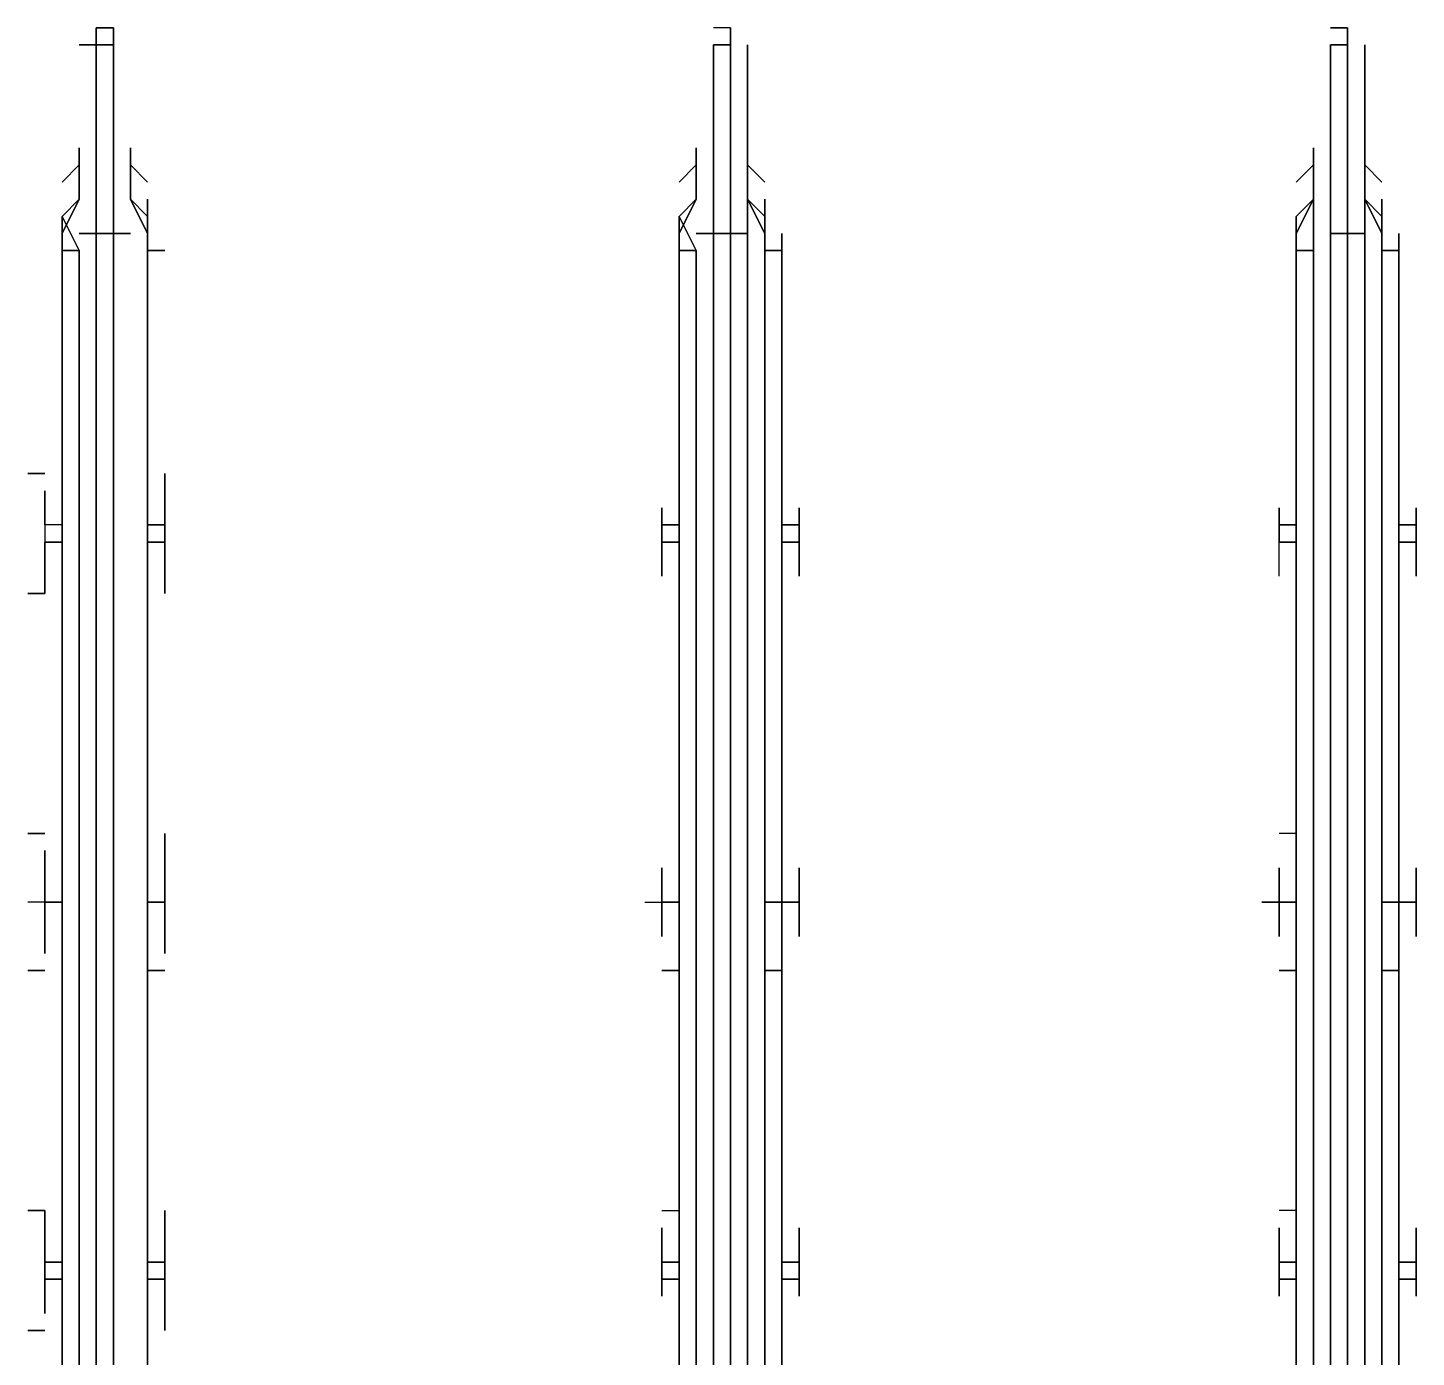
# Model space of a CAD drawing. Header units: metres. Extents: x 529746 to 530334, y 2675217 to 2675499.
# Drawn here: x 530018.4747 to 530018.5868, y 2675307.2563 to 2675307.3636 of the extents above; entities that cross this region are included whole.
import ezdxf

# ---------------------------------------------------------------- set-up
doc = ezdxf.new("R2010")
doc.units = ezdxf.units.M
doc.layers.add('IDT', color=7, linetype='Continuous')

# ---------------------------------------------------------------- blocks, each defined once
blk = doc.blocks.new('IDT')
at = {"layer": 'IDT', "color": 0, "lineweight": 25}
for p, q in [((14.04189, 14.31735), (14.04189, 14.51376)), ((14.04189, 14.51376), (14.04189, 14.31735)), ((14.04189, 14.31735), (14.04189, 14.51376)), ((14.04327, 14.51376), (14.04327, 14.31735)), ((14.04327, 14.31735), (14.04327, 14.51376)), ((14.04327, 14.51376), (14.04327, 14.31735)), ((14.04465, 14.51376), (14.04465, 14.31597)), ((14.04465, 14.31597), (14.04465, 14.51376)), ((14.04465, 14.51376), (14.04465, 14.31597)), ((14.04604, 14.31597), (14.04604, 14.51376)), ((14.04604, 14.51376), (14.04604, 14.31597)), ((14.04604, 14.31597), (14.04604, 14.51376)), ((14.04604, 14.51376), (14.04604, 14.31597)), ((14.04604, 14.31597), (14.04604, 14.51376)), ((14.04604, 14.51376), (14.04604, 14.31597)), ((14.04742, 14.31597), (14.04742, 14.51376)), ((14.04742, 14.51376), (14.04742, 14.31597)), ((14.04742, 14.31597), (14.04742, 14.51376)), ((14.0488, 14.51376), (14.0488, 14.31735)), ((14.0488, 14.31735), (14.0488, 14.51376)), ((14.0488, 14.51376), (14.0488, 14.31735)), ((14.05018, 14.31735), (14.05018, 14.51376)), ((14.05018, 14.51376), (14.05018, 14.31735)), ((14.05018, 14.51376), (14.05018, 14.31735)), ((14.09168, 14.51376), (14.09168, 14.31735)), ((14.09306, 14.51376), (14.09306, 14.31735)), ((14.09445, 14.31597), (14.09445, 14.51376)), ((14.09583, 14.51376), (14.09583, 14.31597)), ((14.09583, 14.31597), (14.09583, 14.51376)), ((14.09721, 14.31597), (14.09721, 14.51376)), ((14.0986, 14.31735), (14.0986, 14.51376)), ((14.09998, 14.51376), (14.09998, 14.31735)), ((14.14286, 14.31735), (14.14286, 14.51376)), ((14.14286, 14.51376), (14.14286, 14.31735)), ((14.14562, 14.31597), (14.14562, 14.51376)), ((14.14562, 14.51376), (14.14562, 14.31597)), ((14.14701, 14.31597), (14.14701, 14.51376)), ((14.14701, 14.51376), (14.14701, 14.31597)), ((14.14839, 14.31735), (14.14839, 14.51376)), ((14.14977, 14.51376), (14.14977, 14.31735)), ((14.04189, 14.50823), (14.04189, 14.31735)), ((14.04327, 14.31735), (14.04327, 14.50823)), ((14.04465, 14.50823), (14.04465, 14.31597)), ((14.04604, 14.31597), (14.04604, 14.50823)), ((14.04604, 14.50823), (14.04604, 14.31597)), ((14.04742, 14.31597), (14.04742, 14.50823)), ((14.0488, 14.31735), (14.0488, 14.50823)), ((14.05018, 14.31735), (14.05018, 14.50823)), ((14.09168, 14.31735), (14.09168, 14.50823)), ((14.09306, 14.31735), (14.09306, 14.50823)), ((14.09445, 14.50823), (14.09445, 14.31597)), ((14.09583, 14.50823), (14.09583, 14.31597)), ((14.09583, 14.31597), (14.09583, 14.50823)), ((14.09721, 14.50823), (14.09721, 14.31597)), ((14.0986, 14.50823), (14.0986, 14.31735)), ((14.09998, 14.31735), (14.09998, 14.50823)), ((14.14286, 14.50823), (14.14286, 14.31735)), ((14.14286, 14.31735), (14.14286, 14.50823)), ((14.14562, 14.50823), (14.14562, 14.31597)), ((14.14562, 14.31597), (14.14562, 14.50823)), ((14.14701, 14.31597), (14.14701, 14.50823)), ((14.14701, 14.50823), (14.14701, 14.31597)), ((14.14839, 14.50823), (14.14839, 14.31735)), ((14.14977, 14.31735), (14.14977, 14.50823)), ((14.04189, 14.40034), (14.04189, 14.40449)), ((14.04189, 14.40449), (14.04189, 14.40034)), ((14.04189, 14.40034), (14.04189, 14.40449)), ((14.04189, 14.40449), (14.04189, 14.39481)), ((14.05018, 14.40034), (14.05018, 14.40449)), ((14.05018, 14.40449), (14.05018, 14.40034)), ((14.05018, 14.40034), (14.05018, 14.40449)), ((14.05018, 14.40449), (14.05018, 14.40034)), ((14.09168, 14.39481), (14.09168, 14.40449)), ((14.09168, 14.40449), (14.09168, 14.40034)), ((14.09998, 14.40034), (14.09998, 14.40449)), ((14.09998, 14.40449), (14.09998, 14.40034)), ((14.14147, 14.40034), (14.14147, 14.40449)), ((14.14147, 14.40449), (14.14147, 14.40034)), ((14.14977, 14.40034), (14.14977, 14.40449)), ((14.14977, 14.40449), (14.14977, 14.40034)), ((14.15254, 14.40449), (14.15115, 14.40449)), ((14.15115, 14.40449), (14.15254, 14.40449)), ((14.04189, 14.40172), (14.04189, 14.40311)), ((14.04189, 14.40311), (14.04189, 14.40172)), ((14.04189, 14.40172), (14.04189, 14.40311)), ((14.04189, 14.40311), (14.04189, 14.40172)), ((14.05018, 14.40311), (14.05018, 14.40172)), ((14.05018, 14.40172), (14.05018, 14.40311)), ((14.05018, 14.40311), (14.05018, 14.40172)), ((14.05018, 14.40172), (14.05018, 14.40311)), ((14.09168, 14.40172), (14.09168, 14.40311)), ((14.09168, 14.40311), (14.09168, 14.40172)), ((14.09998, 14.40311), (14.09998, 14.40172)), ((14.09998, 14.40172), (14.09998, 14.40311)), ((14.14147, 14.40172), (14.14147, 14.40311)), ((14.14147, 14.40311), (14.14147, 14.40172)), ((14.15115, 14.40311), (14.15115, 14.40172)), ((14.15115, 14.40172), (14.15115, 14.40311)), ((14.0405, 14.40034), (14.0405, 14.40172)), ((14.0405, 14.40172), (14.0405, 14.40034)), ((14.0405, 14.40034), (14.0405, 14.40172)), ((14.0405, 14.40172), (14.0405, 14.40034)), ((14.05157, 14.40034), (14.05157, 14.40172)), ((14.05157, 14.40172), (14.05157, 14.40034)), ((14.05157, 14.40034), (14.05157, 14.40172)), ((14.05157, 14.40172), (14.05157, 14.40034)), ((14.0903, 14.40034), (14.0903, 14.40172)), ((14.0903, 14.40172), (14.0903, 14.40034)), ((14.10136, 14.40034), (14.10136, 14.40172)), ((14.10136, 14.40172), (14.10136, 14.40034)), ((14.14147, 14.40034), (14.14147, 14.40172)), ((14.14147, 14.40172), (14.14147, 14.40034)), ((14.15115, 14.40172), (14.15115, 14.40034)), ((14.15115, 14.40034), (14.15115, 14.40172)), ((14.0405, 14.39896), (14.0405, 14.40034)), ((14.0405, 14.40034), (14.0405, 14.39896)), ((14.04189, 14.40034), (14.0405, 14.40034)), ((14.0405, 14.40034), (14.04189, 14.40034)), ((14.04189, 14.40034), (14.0405, 14.40034)), ((14.0405, 14.40034), (14.04189, 14.40034)), ((14.0405, 14.40034), (14.0405, 14.39896)), ((14.0405, 14.39896), (14.0405, 14.40034)), ((14.04189, 14.40034), (14.04189, 14.39896)), ((14.04189, 14.39896), (14.04189, 14.40034)), ((14.04189, 14.39896), (14.04189, 14.40034)), ((14.05157, 14.40034), (14.05018, 14.40034)), ((14.05018, 14.40034), (14.05157, 14.40034)), ((14.05018, 14.39481), (14.05018, 14.40034)), ((14.05018, 14.40034), (14.05157, 14.40034)), ((14.05157, 14.40034), (14.05018, 14.40034)), ((14.05018, 14.40034), (14.05018, 14.39896)), ((14.05018, 14.39896), (14.05018, 14.40034)), ((14.05018, 14.40034), (14.05157, 14.40034)), ((14.05157, 14.40034), (14.05018, 14.40034)), ((14.05018, 14.40034), (14.05157, 14.40034)), ((14.05157, 14.40034), (14.05018, 14.40034)), ((14.05018, 14.40034), (14.05018, 14.39896)), ((14.05157, 14.39896), (14.05157, 14.40034)), ((14.05157, 14.40034), (14.05157, 14.39896)), ((14.05157, 14.40034), (14.05157, 14.39896)), ((14.05157, 14.39896), (14.05157, 14.40034)), ((14.09168, 14.40034), (14.0903, 14.40034)), ((14.0903, 14.40034), (14.09168, 14.40034)), ((14.0903, 14.40034), (14.0903, 14.39896)), ((14.0903, 14.39896), (14.0903, 14.40034)), ((14.09168, 14.40034), (14.09168, 14.39896)), ((14.10136, 14.40034), (14.09998, 14.40034)), ((14.09998, 14.40034), (14.10136, 14.40034)), ((14.10136, 14.40034), (14.09998, 14.40034)), ((14.09998, 14.40034), (14.09998, 14.39896)), ((14.09998, 14.39896), (14.09998, 14.40034)), ((14.09998, 14.40034), (14.10136, 14.40034)), ((14.10136, 14.39896), (14.10136, 14.40034)), ((14.10136, 14.40034), (14.10136, 14.39896)), ((14.14286, 14.40034), (14.14147, 14.40034)), ((14.14147, 14.40034), (14.14286, 14.40034)), ((14.14147, 14.39896), (14.14147, 14.40034)), ((14.14147, 14.40034), (14.14147, 14.39619)), ((14.14147, 14.39896), (14.14147, 14.40034)), ((14.14147, 14.40034), (14.14147, 14.39896)), ((14.15115, 14.40034), (14.14977, 14.40034)), ((14.14977, 14.40034), (14.15115, 14.40034)), ((14.15115, 14.40034), (14.14977, 14.40034)), ((14.14977, 14.40034), (14.14977, 14.39896)), ((14.14977, 14.39896), (14.14977, 14.40034)), ((14.14977, 14.40034), (14.15115, 14.40034)), ((14.15115, 14.39896), (14.15115, 14.40034)), ((14.15115, 14.40034), (14.15115, 14.39896)), ((14.0405, 14.39619), (14.0405, 14.39896)), ((14.0405, 14.39896), (14.0405, 14.39619)), ((14.04189, 14.39896), (14.0405, 14.39896)), ((14.0405, 14.39896), (14.04189, 14.39896)), ((14.0405, 14.39896), (14.04189, 14.39896)), ((14.04189, 14.39896), (14.0405, 14.39896)), ((14.0405, 14.39619), (14.0405, 14.39896)), ((14.0405, 14.39896), (14.0405, 14.39619)), ((14.04189, 14.39896), (14.04189, 14.39481)), ((14.04189, 14.39481), (14.04189, 14.39896)), ((14.04189, 14.39481), (14.04189, 14.39896)), ((14.05018, 14.39896), (14.05157, 14.39896)), ((14.05157, 14.39896), (14.05018, 14.39896)), ((14.05157, 14.39896), (14.05018, 14.39896)), ((14.05018, 14.39896), (14.05018, 14.39481)), ((14.05018, 14.39481), (14.05018, 14.39896)), ((14.05018, 14.39896), (14.05157, 14.39896)), ((14.05018, 14.39896), (14.05018, 14.39481)), ((14.05157, 14.39896), (14.05157, 14.39619)), ((14.05157, 14.39619), (14.05157, 14.39896)), ((14.05157, 14.39896), (14.05157, 14.39619)), ((14.05157, 14.39619), (14.05157, 14.39896)), ((14.0903, 14.39896), (14.09168, 14.39896)), ((14.09168, 14.39896), (14.0903, 14.39896)), ((14.0903, 14.39619), (14.0903, 14.39896)), ((14.0903, 14.39896), (14.0903, 14.39619)), ((14.09168, 14.39896), (14.09168, 14.39481)), ((14.09998, 14.39481), (14.09998, 14.39896)), ((14.09998, 14.39896), (14.10136, 14.39896)), ((14.09998, 14.39896), (14.09998, 14.39481)), ((14.10136, 14.39896), (14.09998, 14.39896)), ((14.10136, 14.39896), (14.10136, 14.39619)), ((14.10136, 14.39619), (14.10136, 14.39896)), ((14.14286, 14.39896), (14.14147, 14.39896)), ((14.14147, 14.39481), (14.14147, 14.39896)), ((14.14147, 14.39481), (14.14147, 14.39896)), ((14.14147, 14.39896), (14.14286, 14.39896)), ((14.14286, 14.39896), (14.14147, 14.39896)), ((14.14147, 14.39896), (14.14147, 14.39619)), ((14.14977, 14.39896), (14.15115, 14.39896)), ((14.14977, 14.39896), (14.14977, 14.39481)), ((14.14977, 14.39481), (14.14977, 14.39896)), ((14.15115, 14.39896), (14.14977, 14.39896)), ((14.15115, 14.39896), (14.15115, 14.39619)), ((14.15115, 14.39619), (14.15115, 14.39896)), ((14.04189, 14.39481), (14.04189, 14.39619)), ((14.04189, 14.39619), (14.04189, 14.39481)), ((14.04189, 14.39481), (14.04189, 14.39619)), ((14.04189, 14.39619), (14.04189, 14.39481)), ((14.05018, 14.39481), (14.05018, 14.39619)), ((14.05018, 14.39619), (14.05018, 14.39481)), ((14.05018, 14.39481), (14.05018, 14.39619)), ((14.05018, 14.39619), (14.05018, 14.39481)), ((14.09168, 14.39481), (14.09168, 14.39619)), ((14.09168, 14.39619), (14.09168, 14.39481)), ((14.09998, 14.39481), (14.09998, 14.39619)), ((14.09998, 14.39619), (14.09998, 14.39481)), ((14.14147, 14.39619), (14.14147, 14.39481)), ((14.14147, 14.39619), (14.14147, 14.39481)), ((14.15115, 14.39619), (14.15115, 14.39481)), ((14.15115, 14.39481), (14.15115, 14.39619)), ((14.05018, 14.39481), (14.05157, 14.39481)), ((14.10136, 14.39481), (14.09998, 14.39481)), ((14.15115, 14.39481), (14.15254, 14.39481)), ((14.15254, 14.39481), (14.15115, 14.39481)), ((14.04327, 14.37544), (14.04189, 14.37544)), ((14.04189, 14.37544), (14.04327, 14.37544)), ((14.04327, 14.37544), (14.04189, 14.37544)), ((14.04189, 14.37544), (14.04327, 14.37544)), ((14.05157, 14.37544), (14.05018, 14.37544)), ((14.05018, 14.37544), (14.05157, 14.37544)), ((14.05157, 14.37544), (14.05018, 14.37544)), ((14.05018, 14.37544), (14.05157, 14.37544)), ((14.09306, 14.37544), (14.09168, 14.37544)), ((14.09168, 14.37544), (14.09306, 14.37544)), ((14.10136, 14.37544), (14.09998, 14.37544)), ((14.09998, 14.37544), (14.10136, 14.37544)), ((14.14286, 14.37544), (14.14147, 14.37544)), ((14.14147, 14.37544), (14.14286, 14.37544)), ((14.15254, 14.37544), (14.15115, 14.37544)), ((14.15115, 14.37544), (14.15254, 14.37544)), ((14.04189, 14.36991), (14.04189, 14.37406)), ((14.04189, 14.37406), (14.04189, 14.37268)), ((14.04189, 14.37268), (14.04189, 14.37406)), ((14.04189, 14.37406), (14.04189, 14.36991)), ((14.04189, 14.37268), (14.04189, 14.37406)), ((14.04189, 14.37406), (14.04189, 14.37268)), ((14.04189, 14.36991), (14.04189, 14.37406)), ((14.04189, 14.37406), (14.04189, 14.36991)), ((14.05018, 14.37406), (14.05018, 14.37268)), ((14.05018, 14.37268), (14.05018, 14.37406)), ((14.05018, 14.37406), (14.05018, 14.36991)), ((14.05018, 14.36991), (14.05018, 14.37406)), ((14.05018, 14.37406), (14.05018, 14.37268)), ((14.05018, 14.37268), (14.05018, 14.37406)), ((14.05018, 14.37406), (14.05018, 14.36991)), ((14.05018, 14.36991), (14.05018, 14.37406)), ((14.09168, 14.37268), (14.09168, 14.37406)), ((14.09168, 14.37406), (14.09168, 14.37268)), ((14.09168, 14.36991), (14.09168, 14.37406)), ((14.09168, 14.37406), (14.09168, 14.36991)), ((14.09998, 14.36991), (14.09998, 14.37406)), ((14.09998, 14.37406), (14.09998, 14.37268)), ((14.09998, 14.37268), (14.09998, 14.37406)), ((14.09998, 14.37406), (14.09998, 14.36991)), ((14.14147, 14.37268), (14.14147, 14.37406)), ((14.14147, 14.37406), (14.14147, 14.36991)), ((14.14147, 14.37268), (14.14147, 14.37406)), ((14.14147, 14.37406), (14.14147, 14.36991)), ((14.14977, 14.36991), (14.14977, 14.37406)), ((14.14977, 14.37406), (14.14977, 14.36991)), ((14.15115, 14.37406), (14.15115, 14.37268)), ((14.15115, 14.37268), (14.15115, 14.37406)), ((14.0405, 14.36991), (14.0405, 14.37268)), ((14.0405, 14.37268), (14.0405, 14.36991)), ((14.0405, 14.36991), (14.0405, 14.37268)), ((14.0405, 14.37268), (14.0405, 14.36991)), ((14.05157, 14.36991), (14.05157, 14.37268)), ((14.05157, 14.37268), (14.05157, 14.36991)), ((14.05157, 14.36991), (14.05157, 14.37268)), ((14.05157, 14.37268), (14.05157, 14.36991)), ((14.0903, 14.36991), (14.0903, 14.37268)), ((14.0903, 14.37268), (14.0903, 14.36991)), ((14.10136, 14.36991), (14.10136, 14.37268)), ((14.10136, 14.37268), (14.10136, 14.36991)), ((14.14147, 14.36991), (14.14147, 14.37268)), ((14.14147, 14.36991), (14.14147, 14.37268)), ((14.15115, 14.36991), (14.15115, 14.37268)), ((14.15115, 14.37268), (14.15115, 14.36991)), ((14.04189, 14.36991), (14.0405, 14.36991)), ((14.0405, 14.36991), (14.0405, 14.36715)), ((14.0405, 14.36715), (14.0405, 14.36991)), ((14.0405, 14.36991), (14.04189, 14.36991)), ((14.04189, 14.36991), (14.0405, 14.36991)), ((14.0405, 14.36991), (14.04189, 14.36991)), ((14.04189, 14.36991), (14.0405, 14.36991)), ((14.0405, 14.36991), (14.04189, 14.36991)), ((14.0405, 14.36715), (14.0405, 14.36991)), ((14.0405, 14.36991), (14.0405, 14.36715)), ((14.04189, 14.36991), (14.0405, 14.36991)), ((14.0405, 14.36991), (14.04189, 14.36991)), ((14.04189, 14.36991), (14.04189, 14.36438)), ((14.04189, 14.36438), (14.04189, 14.36991)), ((14.04189, 14.36991), (14.04327, 14.36991)), ((14.04189, 14.36991), (14.04327, 14.36991)), ((14.04327, 14.36991), (14.04189, 14.36991)), ((14.04189, 14.36991), (14.04189, 14.36438)), ((14.04189, 14.36438), (14.04189, 14.36991)), ((14.05018, 14.36438), (14.05018, 14.36991)), ((14.05018, 14.36991), (14.05157, 14.36991)), ((14.05157, 14.36991), (14.05018, 14.36991)), ((14.05018, 14.36991), (14.05157, 14.36991)), ((14.05157, 14.36991), (14.05018, 14.36991)), ((14.05018, 14.36991), (14.05157, 14.36991)), ((14.05157, 14.36991), (14.05018, 14.36991)), ((14.05018, 14.36991), (14.05018, 14.36438)), ((14.05018, 14.36438), (14.05018, 14.36991)), ((14.05018, 14.36991), (14.05157, 14.36991)), ((14.05157, 14.36991), (14.05018, 14.36991)), ((14.05018, 14.36991), (14.05157, 14.36991)), ((14.05157, 14.36991), (14.05018, 14.36991)), ((14.05018, 14.36991), (14.05157, 14.36991)), ((14.05157, 14.36991), (14.05018, 14.36991)), ((14.05018, 14.36991), (14.05157, 14.36991)), ((14.05157, 14.36991), (14.05018, 14.36991)), ((14.05157, 14.36991), (14.05018, 14.36991)), ((14.05018, 14.36991), (14.05018, 14.36438)), ((14.05157, 14.36991), (14.05157, 14.36715)), ((14.05157, 14.36715), (14.05157, 14.36991)), ((14.05157, 14.36991), (14.05157, 14.36715)), ((14.05157, 14.36715), (14.05157, 14.36991)), ((14.05157, 14.36991), (14.05295, 14.36991)), ((14.05295, 14.36991), (14.05157, 14.36991)), ((14.09168, 14.36991), (14.0903, 14.36991)), ((14.0903, 14.36991), (14.09168, 14.36991)), ((14.09168, 14.36991), (14.0903, 14.36991)), ((14.0903, 14.36991), (14.0903, 14.36715)), ((14.0903, 14.36715), (14.0903, 14.36991)), ((14.0903, 14.36991), (14.09168, 14.36991)), ((14.09168, 14.36991), (14.09168, 14.36438)), ((14.09168, 14.36438), (14.09168, 14.36991)), ((14.09168, 14.36991), (14.09306, 14.36991)), ((14.09306, 14.36991), (14.09168, 14.36991)), ((14.09998, 14.36991), (14.10136, 14.36991)), ((14.10136, 14.36991), (14.09998, 14.36991)), ((14.10136, 14.36991), (14.09998, 14.36991)), ((14.09998, 14.36991), (14.10136, 14.36991)), ((14.10136, 14.36991), (14.09998, 14.36991)), ((14.09998, 14.36991), (14.09998, 14.36438)), ((14.09998, 14.36438), (14.09998, 14.36991)), ((14.09998, 14.36991), (14.10136, 14.36991)), ((14.10136, 14.36991), (14.09998, 14.36991)), ((14.10274, 14.36991), (14.10136, 14.36991)), ((14.10136, 14.36991), (14.10136, 14.36715)), ((14.10136, 14.36715), (14.10136, 14.36991)), ((14.14286, 14.36991), (14.14147, 14.36991)), ((14.14147, 14.36991), (14.14147, 14.36715)), ((14.14147, 14.36715), (14.14147, 14.36991)), ((14.14147, 14.36991), (14.14286, 14.36991)), ((14.14286, 14.36991), (14.14147, 14.36991)), ((14.14147, 14.36991), (14.14147, 14.36438)), ((14.14147, 14.36438), (14.14147, 14.36991)), ((14.14147, 14.36991), (14.14286, 14.36991)), ((14.14286, 14.36991), (14.14147, 14.36991)), ((14.14147, 14.36991), (14.14286, 14.36991)), ((14.14977, 14.36991), (14.15115, 14.36991)), ((14.15115, 14.36991), (14.14977, 14.36991)), ((14.14977, 14.36991), (14.14977, 14.36438)), ((14.14977, 14.36438), (14.14977, 14.36991)), ((14.14977, 14.36991), (14.15115, 14.36991)), ((14.15115, 14.36991), (14.14977, 14.36991)), ((14.14977, 14.36991), (14.15115, 14.36991)), ((14.15115, 14.36991), (14.14977, 14.36991)), ((14.14977, 14.36991), (14.15115, 14.36991)), ((14.15115, 14.36991), (14.15115, 14.36715)), ((14.15115, 14.36715), (14.15115, 14.36991)), ((14.15115, 14.36991), (14.15254, 14.36991)), ((14.04189, 14.36576), (14.04189, 14.36715)), ((14.04189, 14.36715), (14.04189, 14.36576)), ((14.04189, 14.36576), (14.04189, 14.36715)), ((14.04189, 14.36715), (14.04189, 14.36576)), ((14.05018, 14.36715), (14.05018, 14.36576)), ((14.05018, 14.36576), (14.05018, 14.36715)), ((14.05018, 14.36715), (14.05018, 14.36576)), ((14.05018, 14.36576), (14.05018, 14.36715)), ((14.09168, 14.36576), (14.09168, 14.36715)), ((14.09168, 14.36715), (14.09168, 14.36576)), ((14.09998, 14.36715), (14.09998, 14.36576)), ((14.09998, 14.36576), (14.09998, 14.36715)), ((14.14147, 14.36715), (14.14147, 14.36576)), ((14.14147, 14.36576), (14.14147, 14.36715)), ((14.15115, 14.36715), (14.15115, 14.36576)), ((14.15115, 14.36576), (14.15115, 14.36715)), ((14.05018, 14.36438), (14.05157, 14.36438)), ((14.15254, 14.36438), (14.15115, 14.36438)), ((14.15115, 14.36438), (14.15254, 14.36438)), ((14.04189, 14.33948), (14.04189, 14.34502)), ((14.04189, 14.34502), (14.04189, 14.34363)), ((14.04189, 14.34363), (14.04189, 14.34502)), ((14.04189, 14.34502), (14.04189, 14.34363)), ((14.04189, 14.34363), (14.04189, 14.34502)), ((14.04189, 14.34502), (14.04189, 14.33948)), ((14.04189, 14.34502), (14.04189, 14.34087)), ((14.04189, 14.34502), (14.04189, 14.34087)), ((14.05018, 14.34087), (14.05018, 14.34502)), ((14.05018, 14.34363), (14.05018, 14.34502)), ((14.05018, 14.34087), (14.05018, 14.34502)), ((14.05018, 14.34502), (14.05018, 14.34363)), ((14.05018, 14.34363), (14.05018, 14.34502)), ((14.05018, 14.34502), (14.05018, 14.34087)), ((14.05018, 14.34363), (14.05018, 14.34502)), ((14.05018, 14.34087), (14.05018, 14.34502)), ((14.09168, 14.34363), (14.09168, 14.34502)), ((14.09168, 14.34502), (14.09168, 14.34363)), ((14.09168, 14.34087), (14.09168, 14.34502)), ((14.09168, 14.34502), (14.09168, 14.33948)), ((14.09998, 14.34502), (14.09998, 14.34363)), ((14.09998, 14.34363), (14.09998, 14.34502)), ((14.09998, 14.34087), (14.09998, 14.34502)), ((14.09998, 14.34502), (14.09998, 14.34087)), ((14.14147, 14.34363), (14.14147, 14.34502)), ((14.14147, 14.34502), (14.14147, 14.34087)), ((14.14147, 14.34087), (14.14147, 14.34502)), ((14.14147, 14.34502), (14.14147, 14.34363)), ((14.14977, 14.34087), (14.14977, 14.34502)), ((14.14977, 14.34502), (14.14977, 14.34087)), ((14.15115, 14.34502), (14.15115, 14.34363)), ((14.15115, 14.34363), (14.15115, 14.34502)), ((14.15115, 14.34502), (14.15254, 14.34502)), ((14.15254, 14.34502), (14.15115, 14.34502)), ((14.0405, 14.34087), (14.0405, 14.34363)), ((14.0405, 14.34363), (14.0405, 14.34087)), ((14.0405, 14.34363), (14.0405, 14.34087)), ((14.0405, 14.34363), (14.0405, 14.34087)), ((14.05157, 14.34363), (14.05157, 14.34087)), ((14.05157, 14.34363), (14.05157, 14.34087)), ((14.05157, 14.34363), (14.05157, 14.34087)), ((14.05157, 14.34363), (14.05157, 14.34087)), ((14.0903, 14.34087), (14.0903, 14.34363)), ((14.0903, 14.34363), (14.0903, 14.34087)), ((14.10136, 14.34087), (14.10136, 14.34363)), ((14.10136, 14.34363), (14.10136, 14.34087)), ((14.14147, 14.34087), (14.14147, 14.34363)), ((14.14147, 14.34363), (14.14147, 14.34087)), ((14.15115, 14.34087), (14.15115, 14.34363)), ((14.15115, 14.34363), (14.15115, 14.34087)), ((14.04189, 14.34087), (14.0405, 14.34087)), ((14.0405, 14.34087), (14.04189, 14.34087)), ((14.0405, 14.33948), (14.0405, 14.34087)), ((14.0405, 14.34087), (14.0405, 14.33948)), ((14.0405, 14.34087), (14.04189, 14.34087)), ((14.0405, 14.33948), (14.0405, 14.34087)), ((14.0405, 14.34087), (14.0405, 14.33948)), ((14.0405, 14.34087), (14.04189, 14.34087)), ((14.04189, 14.33948), (14.04189, 14.34087)), ((14.04189, 14.34087), (14.04189, 14.33948)), ((14.05018, 14.34087), (14.05157, 14.34087)), ((14.05018, 14.34087), (14.05018, 14.33948)), ((14.05018, 14.34087), (14.05157, 14.34087)), ((14.05157, 14.34087), (14.05018, 14.34087)), ((14.05018, 14.34087), (14.05157, 14.34087)), ((14.05018, 14.34087), (14.05018, 14.33948)), ((14.05018, 14.34087), (14.05157, 14.34087)), ((14.05018, 14.34087), (14.05157, 14.34087)), ((14.05018, 14.34087), (14.05157, 14.34087)), ((14.05018, 14.33948), (14.05018, 14.34087)), ((14.05018, 14.34087), (14.05157, 14.34087)), ((14.05018, 14.34087), (14.05018, 14.33948)), ((14.05157, 14.34087), (14.05157, 14.33948)), ((14.05157, 14.34087), (14.05157, 14.33948)), ((14.05157, 14.33948), (14.05157, 14.34087)), ((14.05157, 14.34087), (14.05157, 14.33948)), ((14.0903, 14.33948), (14.0903, 14.34087)), ((14.0903, 14.34087), (14.0903, 14.33948)), ((14.09168, 14.34087), (14.0903, 14.34087)), ((14.0903, 14.34087), (14.09168, 14.34087)), ((14.09168, 14.33948), (14.09168, 14.34087)), ((14.09998, 14.33948), (14.09998, 14.34087)), ((14.09998, 14.34087), (14.10136, 14.34087)), ((14.10136, 14.34087), (14.09998, 14.34087)), ((14.09998, 14.34087), (14.10136, 14.34087)), ((14.10136, 14.34087), (14.09998, 14.34087)), ((14.09998, 14.34087), (14.09998, 14.33948)), ((14.10136, 14.34087), (14.10136, 14.33948)), ((14.10136, 14.33948), (14.10136, 14.34087)), ((14.14147, 14.33948), (14.14147, 14.34087)), ((14.14147, 14.34087), (14.14286, 14.34087)), ((14.14286, 14.34087), (14.14147, 14.34087)), ((14.14147, 14.34087), (14.14147, 14.33948)), ((14.14147, 14.33948), (14.14147, 14.34087)), ((14.14147, 14.34087), (14.14147, 14.33948)), ((14.15115, 14.34087), (14.14977, 14.34087)), ((14.14977, 14.34087), (14.15115, 14.34087)), ((14.15115, 14.34087), (14.14977, 14.34087)), ((14.14977, 14.34087), (14.14977, 14.33948)), ((14.15115, 14.34087), (14.14977, 14.34087)), ((14.14977, 14.34087), (14.14977, 14.33948)), ((14.15115, 14.33948), (14.15115, 14.34087)), ((14.15115, 14.33948), (14.15115, 14.34087)), ((14.04189, 14.33948), (14.0405, 14.33948)), ((14.0405, 14.33948), (14.04189, 14.33948)), ((14.0405, 14.3381), (14.0405, 14.33948)), ((14.0405, 14.33948), (14.0405, 14.3381)), ((14.0405, 14.33948), (14.04189, 14.33948)), ((14.04189, 14.33948), (14.0405, 14.33948)), ((14.0405, 14.33948), (14.0405, 14.3381)), ((14.0405, 14.3381), (14.0405, 14.33948)), ((14.04189, 14.33533), (14.04189, 14.33948)), ((14.04189, 14.33948), (14.04189, 14.33533)), ((14.04189, 14.33533), (14.04189, 14.33948)), ((14.04189, 14.33948), (14.04189, 14.33533)), ((14.05018, 14.33948), (14.05018, 14.33533)), ((14.05157, 14.33948), (14.05018, 14.33948)), ((14.05018, 14.33948), (14.05018, 14.33533)), ((14.05018, 14.33948), (14.05018, 14.33533)), ((14.05157, 14.33948), (14.05018, 14.33948)), ((14.05157, 14.33948), (14.05018, 14.33948)), ((14.05018, 14.33948), (14.05157, 14.33948)), ((14.05018, 14.33948), (14.05018, 14.33533)), ((14.05157, 14.3381), (14.05157, 14.33948)), ((14.05157, 14.33948), (14.05157, 14.3381)), ((14.05157, 14.33948), (14.05157, 14.3381)), ((14.05157, 14.3381), (14.05157, 14.33948)), ((14.09168, 14.33948), (14.0903, 14.33948)), ((14.0903, 14.33948), (14.09168, 14.33948)), ((14.0903, 14.3381), (14.0903, 14.33948)), ((14.0903, 14.33948), (14.0903, 14.3381)), ((14.09168, 14.33533), (14.09168, 14.33948)), ((14.09168, 14.33948), (14.09168, 14.33533)), ((14.10136, 14.33948), (14.09998, 14.33948)), ((14.09998, 14.33948), (14.10136, 14.33948)), ((14.09998, 14.33948), (14.09998, 14.33533)), ((14.09998, 14.33533), (14.09998, 14.33948)), ((14.10136, 14.33948), (14.10136, 14.3381)), ((14.10136, 14.3381), (14.10136, 14.33948)), ((14.14147, 14.33948), (14.14147, 14.33533)), ((14.14147, 14.33533), (14.14147, 14.33948)), ((14.14147, 14.33948), (14.14286, 14.33948)), ((14.14286, 14.33948), (14.14147, 14.33948)), ((14.14147, 14.33948), (14.14147, 14.3381)), ((14.14147, 14.3381), (14.14147, 14.33948)), ((14.14147, 14.33948), (14.14286, 14.33948)), ((14.14977, 14.33948), (14.15115, 14.33948)), ((14.14977, 14.33948), (14.14977, 14.33533)), ((14.14977, 14.33533), (14.14977, 14.33948)), ((14.14977, 14.33948), (14.15115, 14.33948)), ((14.15115, 14.3381), (14.15115, 14.33948)), ((14.15115, 14.33948), (14.15115, 14.3381)), ((14.04189, 14.33672), (14.04189, 14.3381)), ((14.04189, 14.3381), (14.04189, 14.33672)), ((14.04189, 14.33672), (14.04189, 14.3381)), ((14.04189, 14.3381), (14.04189, 14.33672)), ((14.05018, 14.3381), (14.05018, 14.33672)), ((14.05018, 14.33672), (14.05018, 14.3381)), ((14.05018, 14.3381), (14.05018, 14.33672)), ((14.05018, 14.33672), (14.05018, 14.3381)), ((14.09168, 14.33672), (14.09168, 14.3381)), ((14.09168, 14.3381), (14.09168, 14.33672)), ((14.09998, 14.3381), (14.09998, 14.33672)), ((14.09998, 14.33672), (14.09998, 14.3381)), ((14.14147, 14.3381), (14.14147, 14.33672)), ((14.14147, 14.33672), (14.14147, 14.3381)), ((14.15115, 14.3381), (14.15115, 14.33672)), ((14.15115, 14.33672), (14.15115, 14.3381)), ((14.15254, 14.33533), (14.15115, 14.33533)), ((14.15115, 14.33533), (14.15254, 14.33533)), ((14.04189, 14.31735), (14.04189, 14.31597)), ((14.04189, 14.31597), (14.04189, 14.31735)), ((14.04189, 14.31735), (14.04327, 14.31735)), ((14.04327, 14.31735), (14.04189, 14.31735)), ((14.04189, 14.31735), (14.04327, 14.31735)), ((14.04327, 14.31735), (14.04189, 14.31735)), ((14.04189, 14.31735), (14.04189, 14.31597)), ((14.04189, 14.31597), (14.04189, 14.31735)), ((14.04327, 14.31735), (14.04327, 14.3132)), ((14.04327, 14.3132), (14.04327, 14.31735)), ((14.04327, 14.31735), (14.04327, 14.3132)), ((14.04327, 14.3132), (14.04327, 14.31735)), ((14.0488, 14.31735), (14.05018, 14.31735)), ((14.0488, 14.3132), (14.0488, 14.31735)), ((14.0488, 14.31735), (14.05018, 14.31735)), ((14.05018, 14.31735), (14.0488, 14.31735)), ((14.0488, 14.31735), (14.0488, 14.3132)), ((14.0488, 14.3132), (14.0488, 14.31735)), ((14.0488, 14.31735), (14.05018, 14.31735)), ((14.0488, 14.3132), (14.0488, 14.31735)), ((14.05018, 14.31735), (14.05018, 14.31597)), ((14.05018, 14.31597), (14.05018, 14.31735)), ((14.05018, 14.31735), (14.05018, 14.31597)), ((14.05018, 14.31735), (14.05018, 14.31597)), ((14.09306, 14.31735), (14.09168, 14.31735)), ((14.09168, 14.31735), (14.09306, 14.31735)), ((14.09168, 14.31735), (14.09168, 14.31597)), ((14.09168, 14.31597), (14.09168, 14.31735)), ((14.09306, 14.31735), (14.09306, 14.3132)), ((14.09306, 14.3132), (14.09306, 14.31735)), ((14.0986, 14.31735), (14.09998, 14.31459)), ((14.09998, 14.31735), (14.0986, 14.31735)), ((14.09998, 14.31459), (14.0986, 14.31735)), ((14.0986, 14.31735), (14.09998, 14.31735)), ((14.09998, 14.31597), (14.09998, 14.31735)), ((14.09998, 14.31735), (14.09998, 14.31597)), ((14.14286, 14.31735), (14.14147, 14.31735)), ((14.14147, 14.31735), (14.14286, 14.31735)), ((14.14286, 14.31735), (14.14286, 14.31597)), ((14.14286, 14.31597), (14.14286, 14.31735)), ((14.14286, 14.31735), (14.14286, 14.3132)), ((14.14286, 14.3132), (14.14286, 14.31735)), ((14.14839, 14.31735), (14.14977, 14.31459)), ((14.14977, 14.31735), (14.14839, 14.31735)), ((14.14977, 14.31459), (14.14839, 14.31735)), ((14.14839, 14.31735), (14.14977, 14.31735)), ((14.14977, 14.31597), (14.14977, 14.31735)), ((14.14977, 14.31735), (14.14977, 14.31597)), ((14.04465, 14.3132), (14.04327, 14.31597)), ((14.04327, 14.31597), (14.04327, 14.31459)), ((14.04327, 14.31459), (14.04327, 14.31597)), ((14.04327, 14.31597), (14.04465, 14.3132)), ((14.04327, 14.31459), (14.04327, 14.31597)), ((14.04327, 14.31597), (14.04327, 14.31459)), ((14.04465, 14.3132), (14.04327, 14.31597)), ((14.04327, 14.31597), (14.04465, 14.3132)), ((14.04465, 14.31597), (14.04465, 14.30075)), ((14.04465, 14.30075), (14.04465, 14.31597)), ((14.04465, 14.31597), (14.04465, 14.30075)), ((14.04465, 14.30075), (14.04465, 14.31597)), ((14.04465, 14.31597), (14.04604, 14.31597)), ((14.04465, 14.31597), (14.04604, 14.31597)), ((14.04604, 14.31597), (14.04465, 14.31597)), ((14.04465, 14.31597), (14.04604, 14.31597)), ((14.04604, 14.31597), (14.04742, 14.31597)), ((14.04742, 14.31597), (14.04604, 14.31597)), ((14.04604, 14.31597), (14.04742, 14.31597)), ((14.04604, 14.29937), (14.04604, 14.31597)), ((14.04604, 14.31597), (14.04604, 14.29937)), ((14.04604, 14.29937), (14.04604, 14.31597)), ((14.04604, 14.31597), (14.04604, 14.29937)), ((14.04604, 14.31597), (14.04742, 14.31597)), ((14.04742, 14.31597), (14.04604, 14.31597)), ((14.04604, 14.31597), (14.04742, 14.31597)), ((14.04742, 14.31597), (14.04604, 14.31597)), ((14.04604, 14.31597), (14.04742, 14.31597)), ((14.04604, 14.31597), (14.04604, 14.29937)), ((14.04604, 14.29937), (14.04604, 14.31597)), ((14.04604, 14.31597), (14.04604, 14.29937)), ((14.04604, 14.29937), (14.04604, 14.31597)), ((14.04742, 14.31597), (14.04742, 14.30075)), ((14.04742, 14.30075), (14.04742, 14.31597)), ((14.04742, 14.31597), (14.04742, 14.30075)), ((14.04742, 14.30075), (14.04742, 14.31597)), ((14.05018, 14.31597), (14.0488, 14.3132)), ((14.0488, 14.3132), (14.05018, 14.31597)), ((14.05018, 14.31597), (14.0488, 14.3132)), ((14.0488, 14.3132), (14.05018, 14.31597)), ((14.05018, 14.31597), (14.05018, 14.31459)), ((14.05018, 14.31459), (14.05018, 14.31597)), ((14.05018, 14.31597), (14.05018, 14.31459)), ((14.05018, 14.31459), (14.05018, 14.31597)), ((14.09445, 14.3132), (14.09306, 14.31597)), ((14.09306, 14.31597), (14.09306, 14.31459)), ((14.09306, 14.31459), (14.09306, 14.31597)), ((14.09306, 14.31597), (14.09445, 14.3132)), ((14.09445, 14.31597), (14.09583, 14.31597)), ((14.09583, 14.31597), (14.09445, 14.31597)), ((14.09445, 14.31597), (14.09445, 14.30075)), ((14.09445, 14.30075), (14.09445, 14.31597)), ((14.09583, 14.31597), (14.09721, 14.31597)), ((14.09721, 14.31597), (14.09583, 14.31597)), ((14.09583, 14.29937), (14.09583, 14.31597)), ((14.09583, 14.31597), (14.09583, 14.29937)), ((14.09583, 14.31597), (14.09583, 14.29937)), ((14.09583, 14.29937), (14.09583, 14.31597)), ((14.09721, 14.31597), (14.0986, 14.31597)), ((14.0986, 14.31597), (14.09721, 14.31597)), ((14.09721, 14.31597), (14.09721, 14.30075)), ((14.09721, 14.30075), (14.09721, 14.31597)), ((14.09998, 14.31597), (14.0986, 14.3132)), ((14.0986, 14.3132), (14.09998, 14.31597)), ((14.09998, 14.31459), (14.09998, 14.31597)), ((14.09998, 14.31597), (14.09998, 14.31459)), ((14.14424, 14.3132), (14.14286, 14.31597)), ((14.14286, 14.31597), (14.14286, 14.31459)), ((14.14286, 14.31459), (14.14286, 14.31597)), ((14.14286, 14.31597), (14.14424, 14.3132)), ((14.14562, 14.31597), (14.14424, 14.31597)), ((14.14424, 14.31597), (14.14562, 14.31597)), ((14.14562, 14.31597), (14.14562, 14.29937)), ((14.14562, 14.29937), (14.14562, 14.31597)), ((14.14562, 14.31597), (14.14562, 14.30075)), ((14.14701, 14.31597), (14.14562, 14.31597)), ((14.14562, 14.30075), (14.14562, 14.31597)), ((14.14562, 14.31597), (14.14701, 14.31597)), ((14.14701, 14.31597), (14.14839, 14.31597)), ((14.14839, 14.31597), (14.14701, 14.31597)), ((14.14701, 14.29937), (14.14701, 14.31597)), ((14.14701, 14.31597), (14.14701, 14.29937)), ((14.14701, 14.30075), (14.14701, 14.31597)), ((14.14701, 14.31597), (14.14701, 14.30075)), ((14.14977, 14.31597), (14.14839, 14.3132)), ((14.14839, 14.3132), (14.14977, 14.31597)), ((14.14977, 14.31459), (14.14977, 14.31597)), ((14.14977, 14.31597), (14.14977, 14.31459)), ((14.04327, 14.31459), (14.04465, 14.3132)), ((14.04465, 14.3132), (14.04327, 14.31459)), ((14.04465, 14.3132), (14.04327, 14.31459)), ((14.04327, 14.31459), (14.04465, 14.3132)), ((14.05018, 14.31459), (14.0488, 14.3132)), ((14.0488, 14.3132), (14.05018, 14.31459)), ((14.05018, 14.31459), (14.0488, 14.3132)), ((14.0488, 14.3132), (14.05018, 14.31459)), ((14.09306, 14.31459), (14.09445, 14.3132)), ((14.09445, 14.3132), (14.09306, 14.31459)), ((14.09998, 14.31459), (14.0986, 14.3132)), ((14.0986, 14.3132), (14.09998, 14.31459)), ((14.09998, 14.31459), (14.0986, 14.3132)), ((14.0986, 14.3132), (14.09998, 14.31459)), ((14.14286, 14.31459), (14.14424, 14.3132)), ((14.14424, 14.3132), (14.14286, 14.31459)), ((14.14977, 14.31459), (14.14839, 14.3132)), ((14.14839, 14.3132), (14.14977, 14.31459)), ((14.14977, 14.31459), (14.14839, 14.3132)), ((14.14839, 14.3132), (14.14977, 14.31459)), ((14.04465, 14.30905), (14.04465, 14.3132)), ((14.04465, 14.3132), (14.04465, 14.30905)), ((14.04465, 14.30905), (14.04465, 14.3132)), ((14.04465, 14.3132), (14.04465, 14.30905)), ((14.0488, 14.3132), (14.0488, 14.30905)), ((14.0488, 14.30905), (14.0488, 14.3132)), ((14.0488, 14.3132), (14.0488, 14.30905)), ((14.0488, 14.30905), (14.0488, 14.3132)), ((14.09445, 14.30905), (14.09445, 14.3132)), ((14.09445, 14.3132), (14.09445, 14.30905)), ((14.0986, 14.3132), (14.0986, 14.30905)), ((14.0986, 14.30905), (14.0986, 14.3132)), ((14.14424, 14.30905), (14.14424, 14.3132)), ((14.14424, 14.3132), (14.14424, 14.30905)), ((14.14839, 14.3132), (14.14839, 14.30905)), ((14.14839, 14.30905), (14.14839, 14.3132)), ((14.04327, 14.31182), (14.04465, 14.31044)), ((14.04465, 14.31044), (14.04327, 14.31182)), ((14.04327, 14.31182), (14.04465, 14.31044)), ((14.04465, 14.31044), (14.04327, 14.31182)), ((14.0488, 14.31044), (14.05018, 14.31182)), ((14.05018, 14.31182), (14.0488, 14.31044)), ((14.0488, 14.31044), (14.05018, 14.31182)), ((14.05018, 14.31182), (14.0488, 14.31044)), ((14.09306, 14.31182), (14.09445, 14.31044)), ((14.09445, 14.31044), (14.09306, 14.31182)), ((14.0986, 14.31044), (14.09998, 14.31182)), ((14.09998, 14.31182), (14.0986, 14.31044)), ((14.14286, 14.31182), (14.14424, 14.31044)), ((14.14424, 14.31044), (14.14286, 14.31182)), ((14.14839, 14.31044), (14.14977, 14.31182)), ((14.14977, 14.31182), (14.14839, 14.31044)), ((14.04465, 14.31044), (14.04465, 14.30905)), ((14.04465, 14.30905), (14.04465, 14.31044)), ((14.04465, 14.31044), (14.04465, 14.30905)), ((14.04465, 14.30905), (14.04465, 14.31044)), ((14.0488, 14.30905), (14.0488, 14.31044)), ((14.0488, 14.31044), (14.0488, 14.30905)), ((14.0488, 14.30905), (14.0488, 14.31044)), ((14.0488, 14.31044), (14.0488, 14.30905)), ((14.09445, 14.31044), (14.09445, 14.30905)), ((14.09445, 14.30905), (14.09445, 14.31044)), ((14.0986, 14.30905), (14.0986, 14.31044)), ((14.0986, 14.31044), (14.0986, 14.30905)), ((14.14424, 14.31044), (14.14424, 14.30905)), ((14.14424, 14.30905), (14.14424, 14.31044)), ((14.14839, 14.30905), (14.14839, 14.31044)), ((14.14839, 14.31044), (14.14839, 14.30905)), ((14.04742, 14.30075), (14.04604, 14.30075)), ((14.04604, 14.30075), (14.04742, 14.30075)), ((14.04742, 14.30075), (14.04604, 14.30075)), ((14.04604, 14.30075), (14.04742, 14.30075)), ((14.04742, 14.30075), (14.04604, 14.30075)), ((14.04604, 14.30075), (14.04742, 14.30075)), ((14.04742, 14.30075), (14.04604, 14.30075)), ((14.04604, 14.30075), (14.04742, 14.30075)), ((14.09721, 14.30075), (14.09583, 14.30075)), ((14.09583, 14.30075), (14.09721, 14.30075)), ((14.09721, 14.30075), (14.09583, 14.30075)), ((14.09583, 14.30075), (14.09721, 14.30075)), ((14.14562, 14.30075), (14.14701, 14.30075)), ((14.14701, 14.30075), (14.14562, 14.30075)), ((14.14701, 14.30075), (14.14839, 14.30075)), ((14.14839, 14.30075), (14.14701, 14.30075)), ((14.04742, 14.29937), (14.04604, 14.29937)), ((14.04604, 14.29937), (14.04742, 14.29937)), ((14.09583, 14.29937), (14.09721, 14.29937)), ((14.14562, 14.29937), (14.14701, 14.29937)), ((14.14701, 14.29937), (14.14562, 14.29937))]:
    blk.add_line(p, q, dxfattribs=at)

msp = doc.modelspace()

# ---------------------------------------------------------------- block references
at = {"layer": 'IDT', "color": 8, "rotation": 180}
msp.add_blockref('IDT', (530032.62728, 2675321.66297), dxfattribs=at)

doc.saveas('drawing.dxf')
